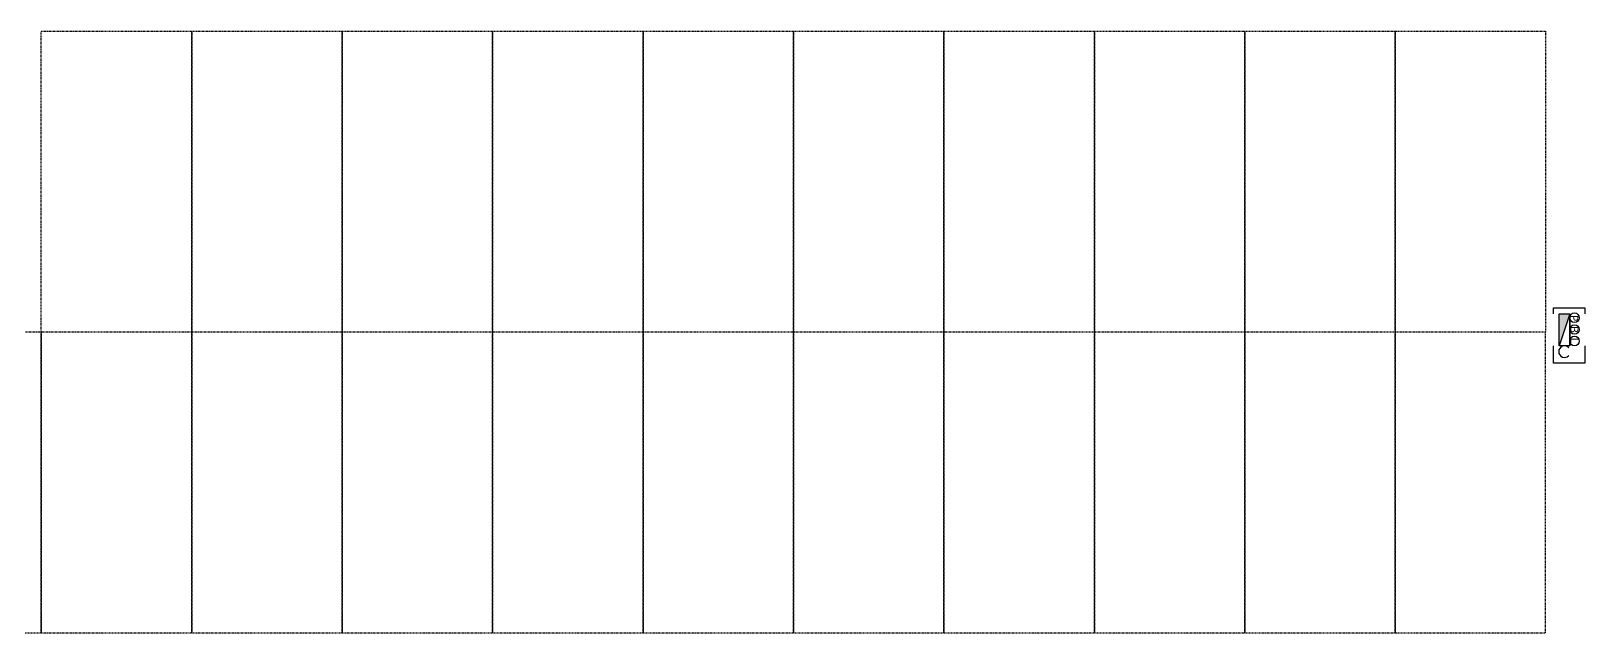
# Model space of a CAD drawing. Header units: millimetres. Extents: x 367092 to 767578, y 396038 to 811791.
# Drawn here: x 558492 to 560096, y 595464 to 596086 of the extents above; entities that cross this region are included whole.
import ezdxf
from ezdxf.enums import TextEntityAlignment as Align

# ---------------------------------------------------------------- set-up
doc = ezdxf.new("R2010")
doc.units = ezdxf.units.MM
doc.header["$LTSCALE"] = 100
doc.header["$MEASUREMENT"] = 0
for name, pattern in [('-HID', [2.5, 1.5, -1]), ('HIDDEN', [9.525, 6.35, -3.175]), ('HIDDEN2', [0.1875, 0.125, -0.0625])]:
    doc.linetypes.add(name, pattern=pattern)
doc.layers.get('0').update_dxf_attribs({"linetype": 'CONTINUOUS'})
for name, color, linetype in [('ELE9', 9, 'CONTINUOUS'), ('IHC', 3, 'CONTINUOUS'), ('polesign', 7, 'HIDDEN2')]:
    doc.layers.add(name, color=color, linetype=linetype)
doc.styles.add('MAP_맑은고딕', font='malgun_0.ttf')

# ---------------------------------------------------------------- blocks, each defined once
blk = doc.blocks.new('소화전(H)')
at = {"layer": 'IHC'}
h = blk.add_hatch(color=3, dxfattribs=at)
h.dxf.hatch_style = 1
h.paths.add_polyline_path([(-2.78, 0), (2.78, -1.8), (2.78, 0)])
at = {"linetype": 'HIDDEN', "ltscale": 0.2}
for points in [[(-2.78, -4.44), (-5.75, -4.44), (-5.75, 1), (-2.78, 1)], [(2.78, 1), (3.78, 1), (3.78, -4.44), (2.78, -4.44)]]:
    blk.add_lwpolyline(points, dxfattribs=at)
at = {"layer": 'IHC', "color": 3}
for p, q in [((2.78, -1.8), (-2.78, 0)), ((-2.78, -1.8), (2.78, -1.8))]:
    blk.add_line(p, q, dxfattribs=at)
blk.add_lwpolyline([(2.78, -1.8), (-2.78, -1.8), (-2.78, 0), (2.78, 0)], close=True, dxfattribs=at)
for centre in [(-1.95, -2.63), (0.05, -2.63), (2.08, -2.63)]:
    blk.add_circle(centre, 0.83, dxfattribs=at)
blk.add_arc((-3.78, -0.9), 1, 313.176, 226.824, dxfattribs=at)
at = {"layer": 'IHC', "color": 2, "style": 'MAP_맑은고딕'}
for s, p in [('L', (-1.84, -2.62)), ('B', (0.06, -2.62)), ('P', (2, -2.58))]:
    blk.add_text(s, height=1.38, rotation=180, dxfattribs=at).set_placement(p, align=Align.MIDDLE_CENTER)
blk = doc.blocks.new('A$C5041cb64')
at = {"xscale": 100.0000000000001, "yscale": 100.0000000000001, "zscale": 100.0000000000001, "rotation": 90}
blk.add_blockref('소화전(H)', (-325923, 134460), dxfattribs=at)
blk = doc.blocks.new('sdafewf')
at = {"layer": 'ELE9', "color": 253, "linetype": '-HID', "ltscale": 0.1}
for points in [[(190251, 100783), (192851, 100783), (192851, 95583), (190251, 95583)], [(192851, 100783), (195451, 100783), (195451, 95583), (192851, 95583)], [(195451, 100783), (198051, 100783), (198051, 95583), (195451, 95583)], [(198051, 100783), (200651, 100783), (200651, 95583), (198051, 95583)], [(200651, 100783), (203251, 100783), (203251, 95583), (200651, 95583)], [(203251, 100783), (205851, 100783), (205851, 95583), (203251, 95583)], [(205851, 100783), (208451, 100783), (208451, 95583), (205851, 95583)], [(208451, 100783), (211051, 100783), (211051, 95583), (208451, 95583)], [(211051, 100783), (213651, 100783), (213651, 95583), (211051, 95583)], [(213651, 100783), (216251, 100783), (216251, 95583), (213651, 95583)], [(187651, 90383), (190251, 90383), (190251, 95583), (187651, 95583)], [(190251, 90383), (192851, 90383), (192851, 95583), (190251, 95583)], [(192851, 90383), (195451, 90383), (195451, 95583), (192851, 95583)], [(195451, 90383), (198051, 90383), (198051, 95583), (195451, 95583)], [(198051, 90383), (200651, 90383), (200651, 95583), (198051, 95583)], [(200651, 90383), (203251, 90383), (203251, 95583), (200651, 95583)], [(203251, 90383), (205851, 90383), (205851, 95583), (203251, 95583)], [(205851, 90383), (208451, 90383), (208451, 95583), (205851, 95583)], [(208451, 90383), (211051, 90383), (211051, 95583), (208451, 95583)], [(211051, 90383), (213651, 90383), (213651, 95583), (211051, 95583)], [(213651, 90383), (216251, 90383), (216251, 95583), (213651, 95583)]]:
    blk.add_lwpolyline(points, close=True, dxfattribs=at)
at = {"color": 253, "linetype": '-HID', "ltscale": 0.1}
blk.add_blockref('A$C5041cb64', (542409, -38838), dxfattribs=at)

msp = doc.modelspace()

# ---------------------------------------------------------------- block references
at = {"layer": 'polesign', "xscale": 0.05973333333333333, "yscale": 0.05973333333333333, "zscale": 0.05973333333333333}
msp.add_blockref('sdafewf', (547137.7, 590065.5), dxfattribs=at)

doc.saveas('drawing.dxf')
